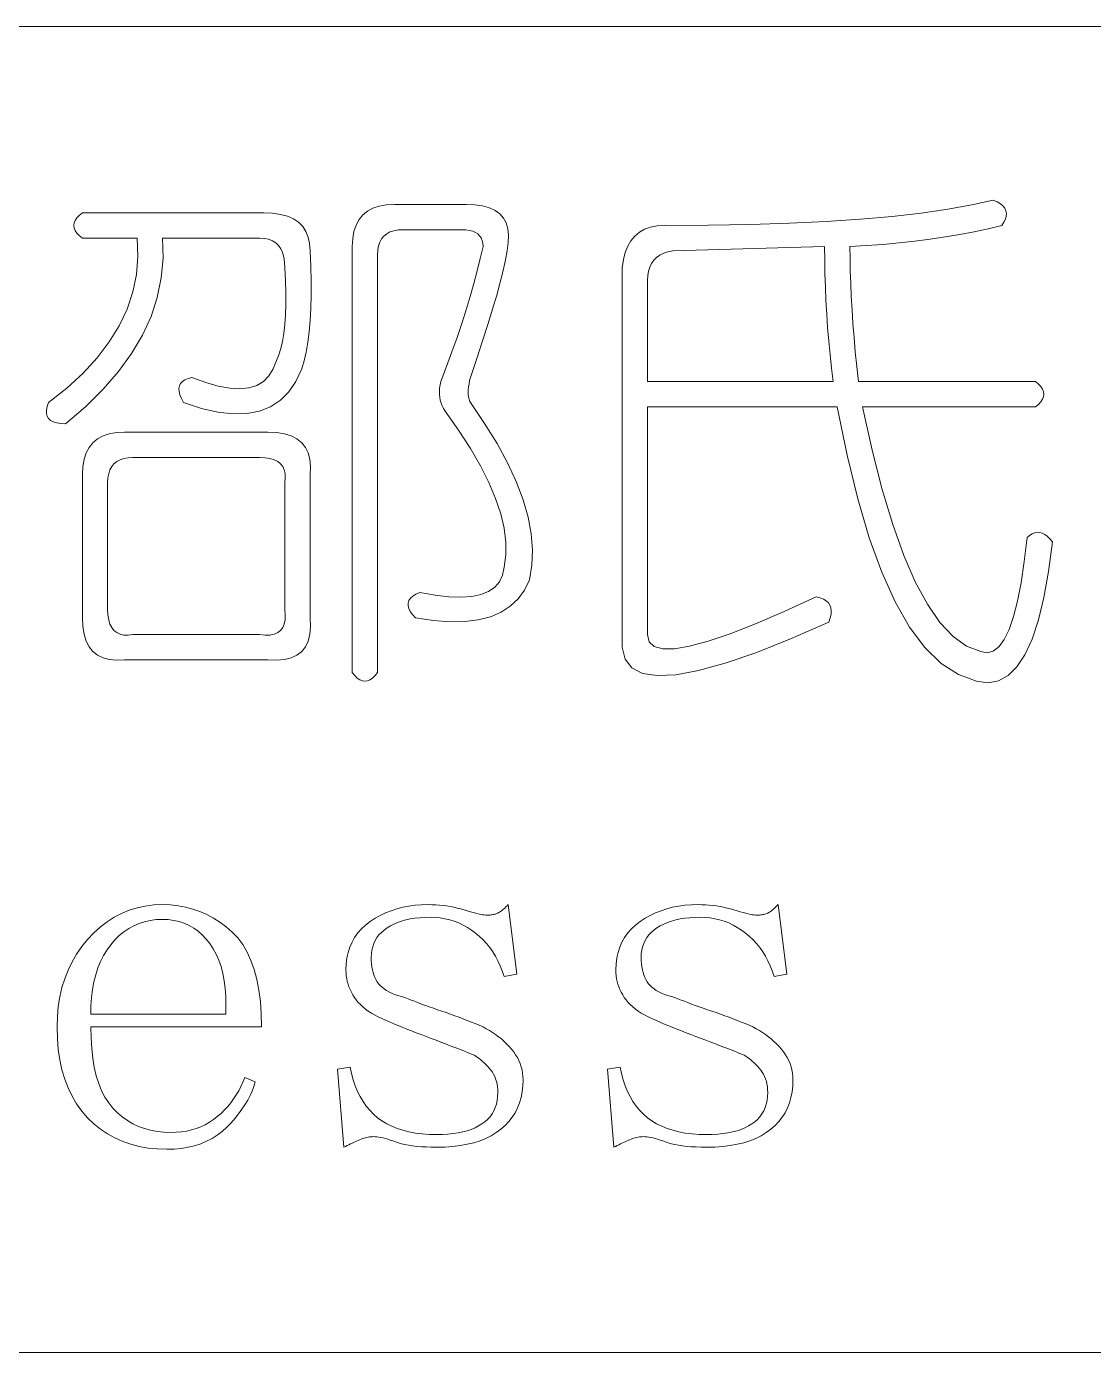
# Model space of a CAD drawing. Extents: x 1 to 297, y 1 to 210.
# Drawn here: x 13.29 to 17.63, y 29.56 to 34.95 of the extents above; entities that cross this region are included whole.
import ezdxf

# ---------------------------------------------------------------- set-up
doc = ezdxf.new("R2010")
doc.units = 0

msp = doc.modelspace()

# ---------------------------------------------------------------- linework, layer by layer
at = {"color": 7, "lineweight": 13}
for p, q in [((1.3055, 34.9534), (219.3213, 34.9534)), ((1.3055, 29.5649), (219.3213, 29.5649))]:
    msp.add_line(p, q, dxfattribs=at)
for points in [[(14.7855, 34.2306), (15.0769, 34.2306), (15.1126, 34.229), (15.1441, 34.2244), (15.1716, 34.2167), (15.1949, 34.2059), (15.2141, 34.192), (15.2292, 34.175), (15.2401, 34.155), (15.247, 34.1318), (15.2497, 34.1056), (15.2484, 34.0763), (15.2437, 34.043), (15.2367, 34.005), (15.2273, 33.9621), (15.2154, 33.9145), (15.2012, 33.862), (15.1846, 33.8047), (15.1656, 33.7427), (15.1441, 33.6758), (15.1203, 33.6042), (15.0941, 33.5277), (15.091, 33.5143), (15.0886, 33.5017), (15.0869, 33.4897), (15.0858, 33.4783), (15.0855, 33.4677), (15.0858, 33.4578), (15.0869, 33.4485), (15.0886, 33.4399), (15.091, 33.4321), (15.0941, 33.4249), (15.152, 33.3405), (15.2024, 33.2589), (15.2453, 33.1801), (15.2806, 33.1039), (15.3084, 33.0306), (15.3286, 32.9599), (15.3413, 32.8921), (15.3464, 32.8269), (15.344, 32.7645), (15.3341, 32.7049), (15.314, 32.6632), (15.2881, 32.6274), (15.2564, 32.5974), (15.2189, 32.5732), (15.1755, 32.5549), (15.1263, 32.5423), (15.0713, 32.5357), (15.0104, 32.5348), (14.9437, 32.5398), (14.8712, 32.5506), (14.859, 32.5639), (14.85, 32.5766), (14.844, 32.5886), (14.841, 32.5999), (14.8412, 32.6106), (14.8445, 32.6205), (14.8508, 32.6298), (14.8602, 32.6383), (14.8728, 32.6462), (14.8884, 32.6534), (14.9504, 32.6421), (15.0063, 32.6356), (15.056, 32.6339), (15.0996, 32.637), (15.1369, 32.6449), (15.1681, 32.6575), (15.1932, 32.675), (15.212, 32.6973), (15.2247, 32.7244), (15.2312, 32.7563), (15.2381, 32.8058), (15.2381, 32.8585), (15.2312, 32.9142), (15.2175, 32.973), (15.1969, 33.0349), (15.1695, 33.0998), (15.1352, 33.1679), (15.0941, 33.239), (15.0461, 33.3133), (14.9912, 33.3906), (14.9849, 33.401), (14.9796, 33.4118), (14.9753, 33.423), (14.972, 33.4345), (14.9698, 33.4463), (14.9686, 33.4585), (14.9684, 33.471), (14.9693, 33.4838), (14.9712, 33.497), (14.9741, 33.5106), (14.9974, 33.5716), (15.0193, 33.6313), (15.0399, 33.6895), (15.0591, 33.7465), (15.0769, 33.802), (15.0934, 33.8562), (15.1085, 33.909), (15.1222, 33.9604), (15.1345, 34.0105), (15.1455, 34.0591), (15.1446, 34.0722), (15.1421, 34.0838), (15.1378, 34.0941), (15.1318, 34.103), (15.1241, 34.1106), (15.1146, 34.1167), (15.1035, 34.1215), (15.0906, 34.125), (15.0761, 34.127), (15.0598, 34.1277), (14.8198, 34.1277), (14.8002, 34.1267), (14.7828, 34.1236), (14.7673, 34.1185), (14.754, 34.1113), (14.7426, 34.102), (14.7334, 34.0907), (14.7262, 34.0773), (14.721, 34.0619), (14.718, 34.0444), (14.7169, 34.0249), (14.7169, 32.3277), (14.7066, 32.3154), (14.6964, 32.3058), (14.6861, 32.2989), (14.6758, 32.2948), (14.6655, 32.2934), (14.6552, 32.2948), (14.6449, 32.2989), (14.6346, 32.3058), (14.6244, 32.3154), (14.6141, 32.3277), (14.6141, 34.0591), (14.6158, 34.0917), (14.6209, 34.1209), (14.6295, 34.1466), (14.6415, 34.1689), (14.6569, 34.1877), (14.6758, 34.2031), (14.6981, 34.2151), (14.7238, 34.2237), (14.7529, 34.2289)], [(17.2198, 34.2477), (17.2356, 34.2405), (17.2486, 34.2326), (17.2589, 34.2241), (17.2664, 34.2148), (17.2712, 34.2049), (17.2733, 34.1942), (17.2726, 34.1829), (17.2692, 34.1709), (17.263, 34.1582), (17.2541, 34.1449), (17.1985, 34.1317), (17.1416, 34.1195), (17.0833, 34.1083), (17.0237, 34.0982), (16.9626, 34.0891), (16.9002, 34.0811), (16.8365, 34.0741), (16.7713, 34.0681), (16.7048, 34.0631), (16.6369, 34.0591), (16.6373, 34.0105), (16.6383, 33.9604), (16.64, 33.909), (16.6424, 33.8562), (16.6455, 33.802), (16.6493, 33.7465), (16.6537, 33.6895), (16.6589, 33.6313), (16.6647, 33.5716), (16.6712, 33.5106), (17.3912, 33.5106), (17.4036, 33.5003), (17.4132, 33.49), (17.42, 33.4797), (17.4241, 33.4694), (17.4255, 33.4591), (17.4241, 33.4489), (17.42, 33.4386), (17.4132, 33.4283), (17.4036, 33.418), (17.3912, 33.4077), (16.6884, 33.4077), (16.7271, 33.2311), (16.7679, 33.0717), (16.8108, 32.9294), (16.8557, 32.8043), (16.9026, 32.6963), (16.9517, 32.6054), (17.0028, 32.5317), (17.0559, 32.4751), (17.1111, 32.4357), (17.1684, 32.4134), (17.1949, 32.4088), (17.2198, 32.4155), (17.2429, 32.4335), (17.2644, 32.4628), (17.2841, 32.5034), (17.3021, 32.5554), (17.3184, 32.6186), (17.3329, 32.6932), (17.3458, 32.7791), (17.3569, 32.8763), (17.3672, 32.8854), (17.3775, 32.8921), (17.3878, 32.8963), (17.3981, 32.8982), (17.4084, 32.8977), (17.4186, 32.8948), (17.4289, 32.8895), (17.4392, 32.8818), (17.4495, 32.8717), (17.4598, 32.8591), (17.4444, 32.7393), (17.4255, 32.6335), (17.4032, 32.5418), (17.3775, 32.4642), (17.3484, 32.4006), (17.3158, 32.351), (17.2798, 32.3155), (17.2404, 32.2941), (17.1975, 32.2867), (17.1512, 32.2934), (17.0777, 32.32), (17.0079, 32.3654), (16.9419, 32.4297), (16.8797, 32.5129), (16.8212, 32.6149), (16.7665, 32.7357), (16.7156, 32.8754), (16.6685, 33.034), (16.6251, 33.2114), (16.5855, 33.4077), (15.8141, 33.4077), (15.8141, 32.482), (15.8209, 32.4527), (15.8415, 32.4333), (15.8758, 32.4239), (15.9238, 32.4244), (15.9855, 32.4349), (16.0609, 32.4553), (16.1501, 32.4856), (16.2529, 32.5259), (16.3695, 32.5761), (16.4998, 32.6363), (16.5157, 32.6322), (16.5293, 32.6267), (16.5404, 32.6198), (16.5492, 32.6116), (16.5555, 32.602), (16.5594, 32.591), (16.561, 32.5787), (16.5601, 32.565), (16.5569, 32.5499), (16.5512, 32.5334), (16.3947, 32.4645), (16.2543, 32.4086), (16.13, 32.3658), (16.0218, 32.3359), (15.9298, 32.3191), (15.8538, 32.3154), (15.794, 32.3246), (15.7503, 32.3469), (15.7227, 32.3822), (15.7112, 32.4306), (15.7112, 33.9734), (15.716, 34.006), (15.7236, 34.0351), (15.7338, 34.0609), (15.7469, 34.0831), (15.7626, 34.102), (15.7812, 34.1174), (15.8024, 34.1294), (15.8264, 34.138), (15.8532, 34.1431), (15.8826, 34.1449), (16.0626, 34.1459), (16.2324, 34.149), (16.3918, 34.1541), (16.5409, 34.1613), (16.6798, 34.1706), (16.8084, 34.1819), (16.9266, 34.1953), (17.0346, 34.2107), (17.1324, 34.2282)], [(13.5169, 34.1963), (14.2541, 34.1963), (14.2899, 34.1947), (14.322, 34.1901), (14.3502, 34.1824), (14.3748, 34.1716), (14.3955, 34.1577), (14.4125, 34.1407), (14.4257, 34.1207), (14.4351, 34.0975), (14.4408, 34.0713), (14.4426, 34.042), (14.4454, 33.9786), (14.4468, 33.9186), (14.4468, 33.862), (14.4454, 33.8089), (14.4426, 33.7591), (14.4385, 33.7129), (14.433, 33.67), (14.4262, 33.6306), (14.418, 33.5946), (14.4084, 33.562), (14.385, 33.5113), (14.3562, 33.4687), (14.322, 33.4345), (14.2822, 33.4084), (14.2369, 33.3906), (14.1862, 33.381), (14.13, 33.3796), (14.0682, 33.3865), (14.001, 33.4015), (13.9284, 33.4249), (13.9194, 33.4413), (13.9133, 33.4564), (13.9098, 33.4701), (13.9092, 33.4825), (13.9112, 33.4934), (13.916, 33.503), (13.9236, 33.5113), (13.9338, 33.5181), (13.9469, 33.5236), (13.9626, 33.5277), (14.0185, 33.5068), (14.0696, 33.4921), (14.1159, 33.4835), (14.1574, 33.4811), (14.1941, 33.4849), (14.226, 33.4948), (14.253, 33.5109), (14.2753, 33.5332), (14.2928, 33.5617), (14.3055, 33.5963), (14.3151, 33.6186), (14.3233, 33.6443), (14.3302, 33.6734), (14.3357, 33.706), (14.3398, 33.742), (14.3425, 33.7814), (14.3439, 33.8243), (14.3439, 33.8706), (14.3425, 33.9203), (14.3398, 33.9734), (14.3388, 33.9962), (14.3357, 34.0166), (14.3305, 34.0346), (14.3233, 34.0502), (14.3141, 34.0634), (14.3028, 34.0742), (14.2894, 34.0826), (14.274, 34.0886), (14.2565, 34.0922), (14.2369, 34.0934), (13.8426, 34.0934), (13.8449, 34.0118), (13.8378, 33.9316), (13.8216, 33.8527), (13.796, 33.7753), (13.7612, 33.6991), (13.7172, 33.6244), (13.6638, 33.551), (13.6013, 33.479), (13.5294, 33.4084), (13.4484, 33.3391), (13.4292, 33.34), (13.4127, 33.3426), (13.399, 33.3469), (13.388, 33.3529), (13.3798, 33.3606), (13.3743, 33.37), (13.3716, 33.3811), (13.3716, 33.394), (13.3743, 33.4086), (13.3798, 33.4249), (13.4544, 33.484), (13.5204, 33.5449), (13.5778, 33.6074), (13.6266, 33.6717), (13.6669, 33.7377), (13.6986, 33.8054), (13.7218, 33.8749), (13.7364, 33.946), (13.7424, 34.0189), (13.7398, 34.0934), (13.5169, 34.0934), (13.5046, 34.1037), (13.495, 34.114), (13.4881, 34.1243), (13.484, 34.1346), (13.4826, 34.1449), (13.484, 34.1551), (13.4881, 34.1654), (13.495, 34.1757), (13.5046, 34.186)], [(16.5341, 34.0591), (15.9169, 34.042), (15.8974, 34.0377), (15.8799, 34.0317), (15.8645, 34.024), (15.8511, 34.0146), (15.8398, 34.0034), (15.8305, 33.9906), (15.8233, 33.976), (15.8182, 33.9597), (15.8151, 33.9417), (15.8141, 33.922), (15.8141, 33.5106), (16.5684, 33.5106), (16.5618, 33.5654), (16.556, 33.6203), (16.5509, 33.6751), (16.5464, 33.73), (16.5426, 33.7849), (16.5396, 33.8397), (16.5372, 33.8946), (16.5354, 33.9494), (16.5344, 34.0043)], [(13.6884, 33.3049), (14.2712, 33.3049), (14.3069, 33.3031), (14.3384, 33.298), (14.3658, 33.2894), (14.3892, 33.2774), (14.4084, 33.262), (14.4234, 33.2431), (14.4344, 33.2209), (14.4413, 33.1951), (14.444, 33.166), (14.4426, 33.1334), (14.4426, 32.5506), (14.444, 32.5149), (14.4413, 32.4834), (14.4344, 32.4559), (14.4234, 32.4326), (14.4084, 32.4134), (14.3892, 32.3983), (14.3658, 32.3874), (14.3384, 32.3805), (14.3069, 32.3778), (14.2712, 32.3791), (13.6884, 32.3791), (13.6558, 32.3778), (13.6266, 32.3805), (13.6009, 32.3874), (13.5786, 32.3983), (13.5598, 32.4134), (13.5444, 32.4326), (13.5324, 32.4559), (13.5238, 32.4834), (13.5186, 32.5149), (13.5169, 32.5506), (13.5169, 33.1334), (13.5186, 33.166), (13.5238, 33.1951), (13.5324, 33.2209), (13.5444, 33.2431), (13.5598, 33.262), (13.5786, 33.2774), (13.6009, 33.2894), (13.6266, 33.298), (13.6558, 33.3031)], [(14.2369, 33.202), (13.7226, 33.202), (13.7031, 33.201), (13.6856, 33.1979), (13.6702, 33.1927), (13.6568, 33.1855), (13.6455, 33.1763), (13.6362, 33.165), (13.629, 33.1516), (13.6239, 33.1362), (13.6208, 33.1187), (13.6198, 33.0991), (13.6198, 32.5849), (13.6208, 32.5622), (13.6239, 32.5423), (13.629, 32.5252), (13.6362, 32.5108), (13.6455, 32.4991), (13.6568, 32.4902), (13.6702, 32.4841), (13.6856, 32.4806), (13.7031, 32.4799), (13.7226, 32.482), (14.2369, 32.482), (14.2596, 32.4799), (14.2794, 32.4806), (14.2966, 32.4841), (14.311, 32.4902), (14.3226, 32.4991), (14.3316, 32.5108), (14.3377, 32.5252), (14.3412, 32.5423), (14.3418, 32.5622), (14.3398, 32.5849), (14.3398, 33.0991), (14.3418, 33.1187), (14.3412, 33.1362), (14.3377, 33.1516), (14.3316, 33.165), (14.3226, 33.1763), (14.311, 33.1855), (14.2966, 33.1927), (14.2794, 33.1979), (14.2596, 33.201)], [(13.5512, 30.8877), (13.5521, 30.8428), (13.5548, 30.8005), (13.5593, 30.7608), (13.5656, 30.7238), (13.5737, 30.6895), (13.5836, 30.6578), (13.5953, 30.6288), (13.6088, 30.6025), (13.6241, 30.5788), (13.6412, 30.5577), (13.6598, 30.539), (13.6794, 30.5222), (13.7002, 30.5074), (13.7221, 30.4946), (13.7451, 30.4838), (13.7693, 30.4749), (13.7945, 30.468), (13.8209, 30.4631), (13.8483, 30.4601), (13.8769, 30.4591), (13.8989, 30.4598), (13.9201, 30.4617), (13.9407, 30.4649), (13.9606, 30.4694), (13.9798, 30.4752), (13.9983, 30.4823), (14.0161, 30.4906), (14.0333, 30.5003), (14.0497, 30.5112), (14.0655, 30.5234), (14.0805, 30.5366), (14.0946, 30.5503), (14.1079, 30.5647), (14.1204, 30.5797), (14.1319, 30.5952), (14.1426, 30.6114), (14.1525, 30.6281), (14.1615, 30.6455), (14.1696, 30.6634), (14.1769, 30.682), (14.2198, 30.6649), (14.214, 30.646), (14.2069, 30.6273), (14.1986, 30.6087), (14.1889, 30.5901), (14.178, 30.5716), (14.1658, 30.5533), (14.1523, 30.535), (14.1375, 30.5167), (14.1214, 30.4986), (14.1041, 30.4806), (14.0854, 30.4635), (14.0655, 30.4482), (14.0443, 30.4347), (14.0218, 30.423), (13.998, 30.4131), (13.9729, 30.405), (13.9466, 30.3987), (13.9189, 30.3942), (13.89, 30.3915), (13.8598, 30.3906), (13.8211, 30.3919), (13.7838, 30.3957), (13.7481, 30.4021), (13.7137, 30.4111), (13.6809, 30.4227), (13.6494, 30.4369), (13.6195, 30.4536), (13.591, 30.4729), (13.5639, 30.4947), (13.5384, 30.5191), (13.5147, 30.546), (13.4936, 30.575), (13.475, 30.6063), (13.4588, 30.6398), (13.4451, 30.6756), (13.434, 30.7135), (13.4253, 30.7537), (13.419, 30.7962), (13.4153, 30.8408), (13.4141, 30.8877), (13.4153, 30.9298), (13.419, 30.9705), (13.4253, 31.0097), (13.434, 31.0475), (13.4451, 31.0838), (13.4588, 31.1186), (13.475, 31.152), (13.4936, 31.1839), (13.5147, 31.2144), (13.5384, 31.2434), (13.5638, 31.2703), (13.5903, 31.2943), (13.6179, 31.3156), (13.6467, 31.3339), (13.6766, 31.3495), (13.7076, 31.3622), (13.7397, 31.3721), (13.7729, 31.3792), (13.8072, 31.3834), (13.8426, 31.3849), (13.8748, 31.3837), (13.9061, 31.3804), (13.9365, 31.3748), (13.9661, 31.367), (13.9948, 31.357), (14.0226, 31.3447), (14.0496, 31.3303), (14.0758, 31.3135), (14.1011, 31.2946), (14.1255, 31.2734), (14.1483, 31.2495), (14.1687, 31.2223), (14.1867, 31.1919), (14.2023, 31.1582), (14.2155, 31.1213), (14.2263, 31.0811), (14.2347, 31.0376), (14.2407, 30.9909), (14.2443, 30.9409), (14.2455, 30.8877)], [(14.5884, 31.1191), (14.5893, 31.1443), (14.5923, 31.1682), (14.5972, 31.1909), (14.6041, 31.2124), (14.613, 31.2327), (14.6238, 31.2518), (14.6367, 31.2697), (14.6514, 31.2865), (14.6682, 31.302), (14.6869, 31.3163), (14.707, 31.3293), (14.7279, 31.341), (14.7495, 31.3513), (14.772, 31.3602), (14.7951, 31.3677), (14.8191, 31.3739), (14.8438, 31.3787), (14.8693, 31.3821), (14.8956, 31.3842), (14.9226, 31.3849), (14.938, 31.3846), (14.9532, 31.384), (14.9682, 31.3829), (14.983, 31.3814), (14.9976, 31.3795), (15.0121, 31.3771), (15.0264, 31.3744), (15.0406, 31.3711), (15.0546, 31.3675), (15.0684, 31.3634), (15.0816, 31.3594), (15.0941, 31.3557), (15.1056, 31.3525), (15.1164, 31.3497), (15.1262, 31.3474), (15.1352, 31.3454), (15.1434, 31.3439), (15.1506, 31.3429), (15.1571, 31.3422), (15.1626, 31.342), (15.1677, 31.3421), (15.1726, 31.3423), (15.1773, 31.3428), (15.1818, 31.3434), (15.1862, 31.3441), (15.1904, 31.3451), (15.1944, 31.3462), (15.1983, 31.3475), (15.202, 31.3489), (15.2055, 31.3506), (15.209, 31.3525), (15.2127, 31.3547), (15.2166, 31.3573), (15.2206, 31.3602), (15.2248, 31.3634), (15.2292, 31.367), (15.2337, 31.371), (15.2384, 31.3753), (15.2433, 31.3799), (15.2484, 31.3849), (15.2826, 31.102), (15.2312, 31.0934), (15.2239, 31.1152), (15.2156, 31.1361), (15.2064, 31.156), (15.1962, 31.175), (15.1851, 31.1931), (15.1731, 31.2102), (15.1601, 31.2263), (15.1462, 31.2415), (15.1313, 31.2558), (15.1155, 31.2691), (15.099, 31.2814), (15.0821, 31.2923), (15.0647, 31.3019), (15.0469, 31.3103), (15.0287, 31.3174), (15.0101, 31.3231), (14.991, 31.3276), (14.9715, 31.3309), (14.9516, 31.3328), (14.9312, 31.3334), (14.9094, 31.333), (14.8885, 31.3317), (14.8686, 31.3296), (14.8496, 31.3266), (14.8316, 31.3227), (14.8145, 31.318), (14.7983, 31.3124), (14.7831, 31.306), (14.7688, 31.2987), (14.7555, 31.2906), (14.7433, 31.2817), (14.7324, 31.2721), (14.7227, 31.2618), (14.7144, 31.2508), (14.7073, 31.2391), (14.7015, 31.2268), (14.697, 31.2138), (14.6938, 31.2001), (14.6919, 31.1857), (14.6912, 31.1706), (14.6915, 31.1572), (14.6924, 31.1443), (14.6939, 31.1321), (14.696, 31.1205), (14.6987, 31.1095), (14.702, 31.0991), (14.7059, 31.0893), (14.7104, 31.0801), (14.7155, 31.0714), (14.7212, 31.0634), (14.7277, 31.0559), (14.7351, 31.0489), (14.7435, 31.0422), (14.7528, 31.036), (14.763, 31.0302), (14.7742, 31.0249), (14.7863, 31.0199), (14.7994, 31.0154), (14.8134, 31.0114), (14.8284, 31.0077), (14.8407, 31.0025), (14.8536, 30.9973), (14.8671, 30.9919), (14.8812, 30.9865), (14.8959, 30.9809), (14.9112, 30.9753), (14.9271, 30.9696), (14.9436, 30.9638), (14.9607, 30.958), (14.9784, 30.952), (14.9962, 30.946), (15.0138, 30.9398), (15.0312, 30.9336), (15.0483, 30.9273), (15.0651, 30.9209), (15.0817, 30.9145), (15.0981, 30.9079), (15.1141, 30.9013), (15.1299, 30.8945), (15.1455, 30.8877), (15.159, 30.8806), (15.1721, 30.8731), (15.1847, 30.8652), (15.1969, 30.8569), (15.2087, 30.8481), (15.2201, 30.8389), (15.231, 30.8292), (15.2415, 30.8191), (15.2516, 30.8086), (15.2612, 30.7977), (15.2702, 30.7864), (15.2782, 30.7749), (15.2853, 30.7631), (15.2914, 30.7511), (15.2966, 30.7388), (15.3008, 30.7262), (15.3041, 30.7134), (15.3065, 30.7003), (15.3079, 30.687), (15.3084, 30.6734), (15.3075, 30.6483), (15.3048, 30.6242), (15.3003, 30.6013), (15.294, 30.5795), (15.2859, 30.5588), (15.276, 30.5392), (15.2643, 30.5207), (15.2508, 30.5034), (15.2355, 30.4871), (15.2184, 30.472), (15.1995, 30.4582), (15.1791, 30.4458), (15.157, 30.4348), (15.1333, 30.4254), (15.108, 30.4174), (15.081, 30.4108), (15.0525, 30.4057), (15.0222, 30.4021), (14.9904, 30.3999), (14.9569, 30.3991), (14.9352, 30.3994), (14.9146, 30.4), (14.8951, 30.4011), (14.8767, 30.4026), (14.8594, 30.4045), (14.8433, 30.4069), (14.8282, 30.4096), (14.8143, 30.4129), (14.8015, 30.4165), (14.7898, 30.4206), (14.7789, 30.4246), (14.7684, 30.4283), (14.7583, 30.4315), (14.7486, 30.4343), (14.7394, 30.4366), (14.7306, 30.4386), (14.7223, 30.4401), (14.7144, 30.4411), (14.7069, 30.4418), (14.6998, 30.442), (14.6946, 30.4419), (14.6893, 30.4415), (14.684, 30.4408), (14.6785, 30.4399), (14.673, 30.4388), (14.6674, 30.4374), (14.6617, 30.4357), (14.6559, 30.4338), (14.65, 30.4316), (14.6441, 30.4291), (14.638, 30.4265), (14.6319, 30.4238), (14.6257, 30.421), (14.6194, 30.4182), (14.613, 30.4152), (14.6065, 30.4122), (14.6, 30.409), (14.5933, 30.4058), (14.5866, 30.4025), (14.5798, 30.3991), (14.5541, 30.7163), (14.6055, 30.7249), (14.6112, 30.6981), (14.6182, 30.6727), (14.6263, 30.6487), (14.6357, 30.6261), (14.6462, 30.6049), (14.658, 30.585), (14.6709, 30.5665), (14.685, 30.5493), (14.7004, 30.5335), (14.7169, 30.5191), (14.7348, 30.5061), (14.754, 30.4945), (14.7745, 30.4842), (14.7965, 30.4753), (14.8198, 30.4677), (14.8445, 30.4615), (14.8705, 30.4567), (14.898, 30.4533), (14.9268, 30.4513), (14.9569, 30.4506), (14.9804, 30.451), (15.0027, 30.4523), (15.0239, 30.4544), (15.044, 30.4574), (15.063, 30.4613), (15.0809, 30.466), (15.0976, 30.4716), (15.1133, 30.478), (15.1278, 30.4853), (15.1412, 30.4934), (15.1534, 30.5024), (15.1644, 30.5123), (15.174, 30.523), (15.1824, 30.5346), (15.1894, 30.547), (15.1952, 30.5603), (15.1997, 30.5744), (15.2029, 30.5894), (15.2049, 30.6053), (15.2055, 30.622), (15.2052, 30.6338), (15.2041, 30.6451), (15.2024, 30.6561), (15.2, 30.6666), (15.1969, 30.6766), (15.1932, 30.6863), (15.1887, 30.6955), (15.1836, 30.7043), (15.1777, 30.7126), (15.1712, 30.7206), (15.1644, 30.7281), (15.1575, 30.7351), (15.1506, 30.7418), (15.1438, 30.748), (15.1369, 30.7538), (15.1301, 30.7591), (15.1232, 30.7641), (15.1164, 30.7686), (15.1095, 30.7726), (15.1026, 30.7763), (15.0853, 30.7832), (15.0677, 30.7902), (15.0497, 30.7972), (15.0313, 30.8044), (15.0126, 30.8116), (14.9936, 30.819), (14.9742, 30.8264), (14.9545, 30.8339), (14.9345, 30.8415), (14.9141, 30.8491), (14.8938, 30.8568), (14.874, 30.8644), (14.8547, 30.8719), (14.8359, 30.8793), (14.8176, 30.8866), (14.7999, 30.8939), (14.7827, 30.901), (14.766, 30.9081), (14.7498, 30.9151), (14.7341, 30.922), (14.7191, 30.929), (14.7049, 30.9364), (14.6916, 30.9441), (14.6792, 30.9522), (14.6676, 30.9606), (14.6569, 30.9693), (14.6471, 30.9784), (14.6381, 30.9878), (14.6299, 30.9976), (14.6226, 31.0077), (14.6161, 31.0181), (14.6103, 31.0286), (14.6052, 31.0393), (14.6007, 31.0502), (14.5969, 31.0613), (14.5938, 31.0725), (14.5914, 31.0839), (14.5897, 31.0955), (14.5887, 31.1072)], [(15.6855, 31.1191), (15.6865, 31.1443), (15.6894, 31.1682), (15.6944, 31.1909), (15.7013, 31.2124), (15.7101, 31.2327), (15.721, 31.2518), (15.7338, 31.2697), (15.7486, 31.2865), (15.7653, 31.302), (15.7841, 31.3163), (15.8042, 31.3293), (15.825, 31.341), (15.8467, 31.3513), (15.8691, 31.3602), (15.8923, 31.3677), (15.9162, 31.3739), (15.941, 31.3787), (15.9665, 31.3821), (15.9927, 31.3842), (16.0198, 31.3849), (16.0351, 31.3846), (16.0503, 31.384), (16.0653, 31.3829), (16.0801, 31.3814), (16.0948, 31.3795), (16.1093, 31.3771), (16.1236, 31.3744), (16.1377, 31.3711), (16.1517, 31.3675), (16.1655, 31.3634), (16.1788, 31.3594), (16.1912, 31.3557), (16.2028, 31.3525), (16.2135, 31.3497), (16.2234, 31.3474), (16.2324, 31.3454), (16.2405, 31.3439), (16.2478, 31.3429), (16.2542, 31.3422), (16.2598, 31.342), (16.2648, 31.3421), (16.2697, 31.3423), (16.2744, 31.3428), (16.279, 31.3434), (16.2834, 31.3441), (16.2876, 31.3451), (16.2916, 31.3462), (16.2954, 31.3475), (16.2991, 31.3489), (16.3026, 31.3506), (16.3062, 31.3525), (16.3098, 31.3547), (16.3137, 31.3573), (16.3177, 31.3602), (16.3219, 31.3634), (16.3263, 31.367), (16.3308, 31.371), (16.3356, 31.3753), (16.3404, 31.3799), (16.3455, 31.3849), (16.3798, 31.102), (16.3284, 31.0934), (16.321, 31.1152), (16.3128, 31.1361), (16.3035, 31.156), (16.2934, 31.175), (16.2823, 31.1931), (16.2702, 31.2102), (16.2573, 31.2263), (16.2433, 31.2415), (16.2285, 31.2558), (16.2126, 31.2691), (16.1961, 31.2814), (16.1792, 31.2923), (16.1619, 31.3019), (16.1441, 31.3103), (16.1259, 31.3174), (16.1072, 31.3231), (16.0881, 31.3276), (16.0686, 31.3309), (16.0487, 31.3328), (16.0284, 31.3334), (16.0065, 31.333), (15.9857, 31.3317), (15.9657, 31.3296), (15.9468, 31.3266), (15.9287, 31.3227), (15.9116, 31.318), (15.8955, 31.3124), (15.8802, 31.306), (15.866, 31.2987), (15.8526, 31.2906), (15.8404, 31.2817), (15.8295, 31.2721), (15.8199, 31.2618), (15.8115, 31.2508), (15.8044, 31.2391), (15.7986, 31.2268), (15.7941, 31.2138), (15.7909, 31.2001), (15.789, 31.1857), (15.7884, 31.1706), (15.7887, 31.1572), (15.7896, 31.1443), (15.7911, 31.1321), (15.7932, 31.1205), (15.7959, 31.1095), (15.7992, 31.0991), (15.8031, 31.0893), (15.8076, 31.0801), (15.8127, 31.0714), (15.8184, 31.0634), (15.8248, 31.0559), (15.8322, 31.0489), (15.8406, 31.0422), (15.8499, 31.036), (15.8601, 31.0302), (15.8713, 31.0249), (15.8835, 31.0199), (15.8965, 31.0154), (15.9105, 31.0114), (15.9255, 31.0077), (15.9378, 31.0025), (15.9507, 30.9973), (15.9642, 30.9919), (15.9783, 30.9865), (15.993, 30.9809), (16.0083, 30.9753), (16.0242, 30.9696), (16.0407, 30.9638), (16.0578, 30.958), (16.0755, 30.952), (16.0934, 30.946), (16.111, 30.9398), (16.1283, 30.9336), (16.1454, 30.9273), (16.1623, 30.9209), (16.1789, 30.9145), (16.1952, 30.9079), (16.2113, 30.9013), (16.2271, 30.8945), (16.2426, 30.8877), (16.2561, 30.8806), (16.2692, 30.8731), (16.2819, 30.8652), (16.2941, 30.8569), (16.3059, 30.8481), (16.3172, 30.8389), (16.3281, 30.8292), (16.3386, 30.8191), (16.3487, 30.8086), (16.3584, 30.7977), (16.3673, 30.7864), (16.3753, 30.7749), (16.3824, 30.7631), (16.3885, 30.7511), (16.3937, 30.7388), (16.398, 30.7262), (16.4013, 30.7134), (16.4036, 30.7003), (16.405, 30.687), (16.4055, 30.6734), (16.4046, 30.6483), (16.4019, 30.6242), (16.3974, 30.6013), (16.3911, 30.5795), (16.383, 30.5588), (16.3731, 30.5392), (16.3614, 30.5207), (16.3479, 30.5034), (16.3326, 30.4871), (16.3155, 30.472), (16.2967, 30.4582), (16.2762, 30.4458), (16.2542, 30.4348), (16.2305, 30.4254), (16.2051, 30.4174), (16.1782, 30.4108), (16.1496, 30.4057), (16.1194, 30.4021), (16.0875, 30.3999), (16.0541, 30.3991), (16.0323, 30.3994), (16.0117, 30.4), (15.9922, 30.4011), (15.9738, 30.4026), (15.9566, 30.4045), (15.9404, 30.4069), (15.9254, 30.4096), (15.9114, 30.4129), (15.8986, 30.4165), (15.8869, 30.4206), (15.876, 30.4246), (15.8655, 30.4283), (15.8554, 30.4315), (15.8458, 30.4343), (15.8366, 30.4366), (15.8278, 30.4386), (15.8194, 30.4401), (15.8115, 30.4411), (15.804, 30.4418), (15.7969, 30.442), (15.7917, 30.4419), (15.7865, 30.4415), (15.7811, 30.4408), (15.7757, 30.4399), (15.7701, 30.4388), (15.7645, 30.4374), (15.7588, 30.4357), (15.753, 30.4338), (15.7472, 30.4316), (15.7412, 30.4291), (15.7352, 30.4265), (15.729, 30.4238), (15.7228, 30.421), (15.7165, 30.4182), (15.7101, 30.4152), (15.7037, 30.4122), (15.6971, 30.409), (15.6905, 30.4058), (15.6837, 30.4025), (15.6769, 30.3991), (15.6512, 30.7163), (15.7026, 30.7249), (15.7084, 30.6981), (15.7153, 30.6727), (15.7235, 30.6487), (15.7328, 30.6261), (15.7434, 30.6049), (15.7551, 30.585), (15.768, 30.5665), (15.7822, 30.5493), (15.7975, 30.5335), (15.8141, 30.5191), (15.8319, 30.5061), (15.8511, 30.4945), (15.8717, 30.4842), (15.8936, 30.4753), (15.9169, 30.4677), (15.9416, 30.4615), (15.9677, 30.4567), (15.9951, 30.4533), (16.0239, 30.4513), (16.0541, 30.4506), (16.0775, 30.451), (16.0998, 30.4523), (16.1211, 30.4544), (16.1412, 30.4574), (16.1601, 30.4613), (16.178, 30.466), (16.1948, 30.4716), (16.2104, 30.478), (16.2249, 30.4853), (16.2384, 30.4934), (16.2506, 30.5024), (16.2615, 30.5123), (16.2711, 30.523), (16.2795, 30.5346), (16.2866, 30.547), (16.2924, 30.5603), (16.2969, 30.5744), (16.3001, 30.5894), (16.302, 30.6053), (16.3026, 30.622), (16.3023, 30.6338), (16.3013, 30.6451), (16.2996, 30.6561), (16.2972, 30.6666), (16.2941, 30.6766), (16.2903, 30.6863), (16.2858, 30.6955), (16.2807, 30.7043), (16.2749, 30.7126), (16.2684, 30.7206), (16.2615, 30.7281), (16.2546, 30.7351), (16.2478, 30.7418), (16.2409, 30.748), (16.2341, 30.7538), (16.2272, 30.7591), (16.2204, 30.7641), (16.2135, 30.7686), (16.2066, 30.7726), (16.1998, 30.7763), (16.1825, 30.7832), (16.1648, 30.7902), (16.1468, 30.7972), (16.1285, 30.8044), (16.1098, 30.8116), (16.0908, 30.819), (16.0714, 30.8264), (16.0517, 30.8339), (16.0316, 30.8415), (16.0112, 30.8491), (15.9909, 30.8568), (15.9711, 30.8644), (15.9518, 30.8719), (15.933, 30.8793), (15.9148, 30.8866), (15.897, 30.8939), (15.8798, 30.901), (15.8631, 30.9081), (15.8469, 30.9151), (15.8312, 30.922), (15.8162, 30.929), (15.8021, 30.9364), (15.7888, 30.9441), (15.7764, 30.9522), (15.7648, 30.9606), (15.7541, 30.9693), (15.7442, 30.9784), (15.7352, 30.9878), (15.7271, 30.9976), (15.7198, 31.0077), (15.7133, 31.0181), (15.7074, 31.0286), (15.7023, 31.0393), (15.6978, 31.0502), (15.6941, 31.0613), (15.691, 31.0725), (15.6886, 31.0839), (15.6869, 31.0955), (15.6858, 31.1072)], [(14.0998, 30.9391), (14.1007, 30.976), (14.1, 31.011), (14.0976, 31.0442), (14.0936, 31.0756), (14.088, 31.1052), (14.0808, 31.133), (14.0719, 31.159), (14.0614, 31.1833), (14.0493, 31.2057), (14.0355, 31.2263), (14.0205, 31.245), (14.0045, 31.2618), (13.9875, 31.2766), (13.9697, 31.2894), (13.9509, 31.3002), (13.9311, 31.3091), (13.9104, 31.316), (13.8888, 31.3209), (13.8662, 31.3239), (13.8426, 31.3249), (13.8174, 31.3238), (13.7931, 31.3207), (13.7697, 31.3156), (13.7473, 31.3084), (13.7259, 31.2991), (13.7053, 31.2878), (13.6857, 31.2745), (13.6671, 31.259), (13.6494, 31.2415), (13.6326, 31.222), (13.6172, 31.2007), (13.6033, 31.1778), (13.5911, 31.1533), (13.5805, 31.1274), (13.5716, 31.0999), (13.5642, 31.0708), (13.5585, 31.0402), (13.5545, 31.0081), (13.552, 30.9744), (13.5512, 30.9391)]]:
    msp.add_lwpolyline(points, close=True, dxfattribs=at)

doc.saveas('drawing.dxf')
